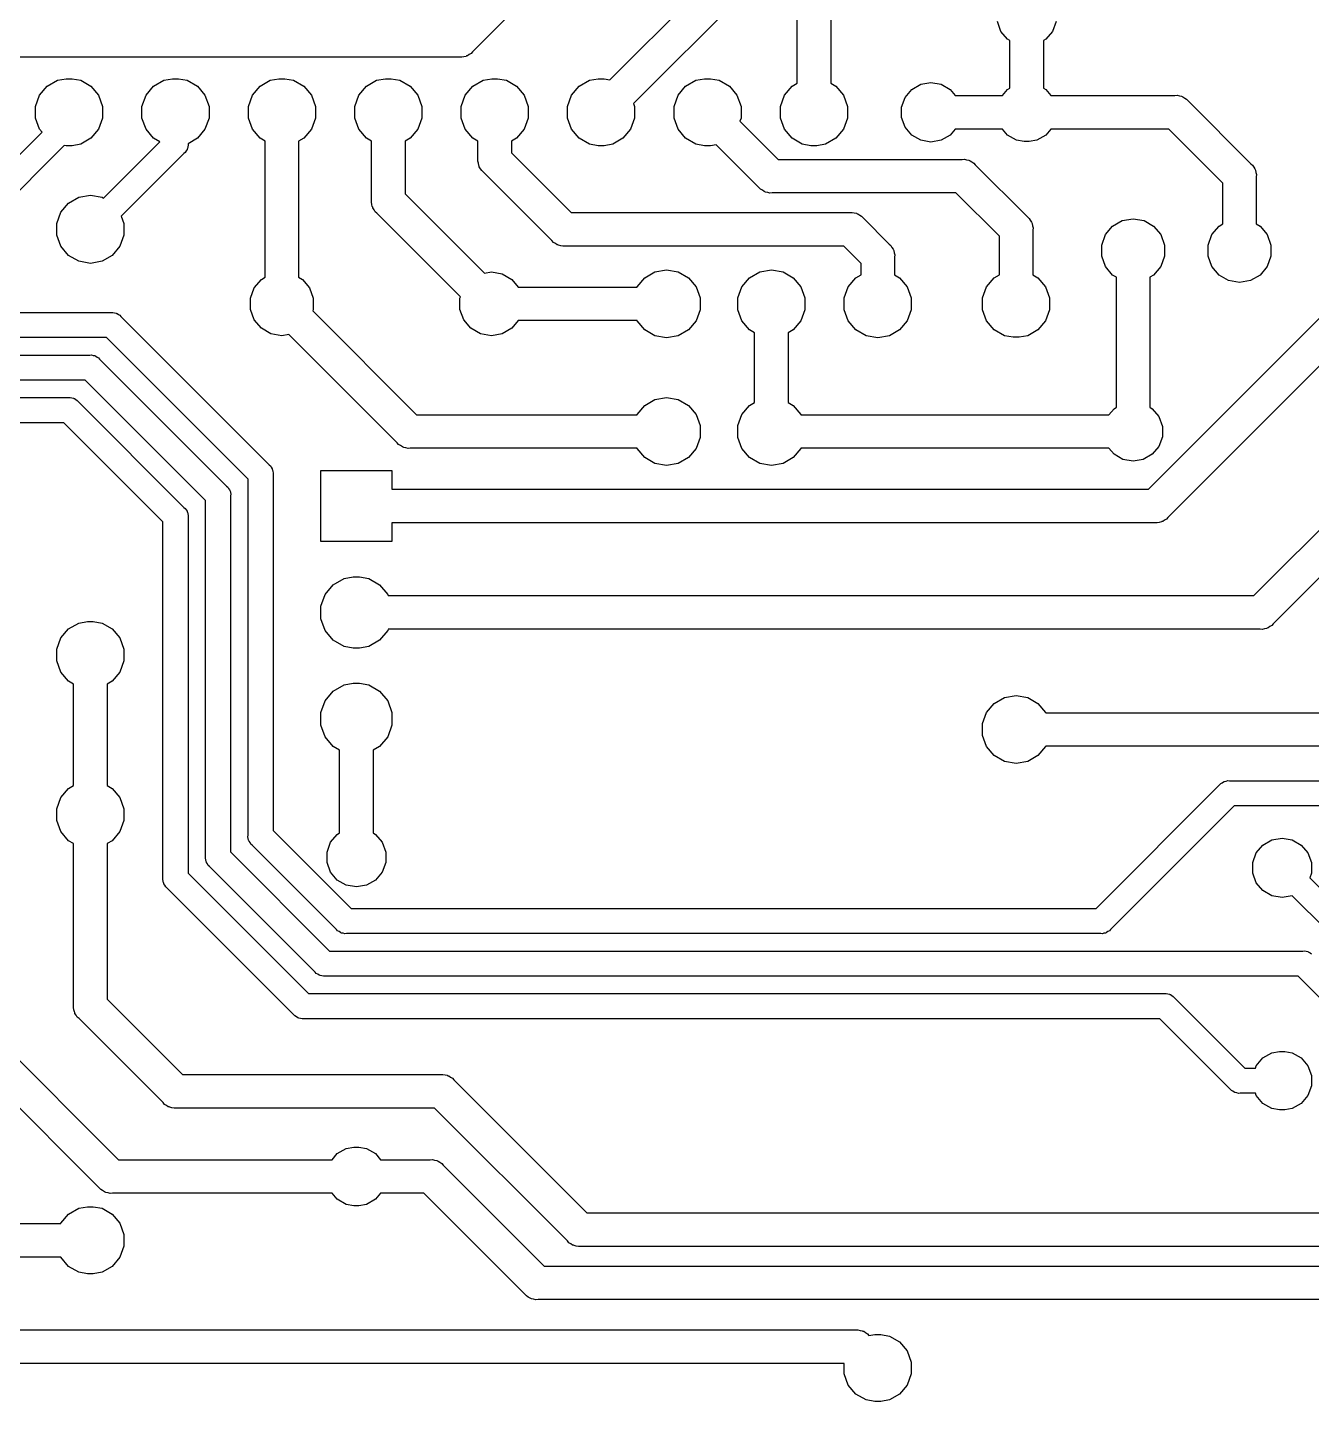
# Model space of a CAD drawing. Extents: x 19.4 to 110.4, y -83.9 to -17.4.
# Drawn here: x 59.97 to 90.62, y -83.86 to -51.06 of the extents above; entities that cross this region are included whole.
import ezdxf

# ---------------------------------------------------------------- set-up
doc = ezdxf.new("R2010")
doc.units = 0
doc.header["$MEASUREMENT"] = 0
doc.layers.add('BLACK', color=7, linetype='CONTINUOUS')

msp = doc.modelspace()

# ---------------------------------------------------------------- linework, layer by layer
at = {"layer": 'BLACK', "linetype": 'CONTINUOUS'}
for p, q in [((73.8697, -52.3106), (80.834, -45.3463)), ((81.2192, -46.0925), (74.4351, -52.8766)), ((75.7076, -46.5241), (70.5912, -51.6405)), ((78.34, -52.3932), (78.34, -50.5635)), ((79.14, -50.7117), (79.14, -52.3932)), ((83.2044, -51.1554), (83.12, -50.9234)), ((83.3631, -51.3445), (83.2044, -51.1554)), ((84.4356, -51.1554), (84.2769, -51.3445)), ((84.52, -50.9234), (84.4356, -51.1554)), ((83.42, -51.3774), (83.3631, -51.3445)), ((83.42, -52.5086), (83.42, -51.3774)), ((84.2769, -51.3445), (84.22, -51.3774)), ((84.22, -51.3774), (84.22, -52.5086)), ((70.2785, -51.77), (41.7597, -51.77)), ((70.3314, -51.7746), (70.2785, -51.77)), ((70.3826, -51.7609), (70.3314, -51.7746)), ((70.4349, -51.7517), (70.3826, -51.7609)), ((70.4504, -51.7427), (70.4349, -51.7517)), ((70.4677, -51.7381), (70.4504, -51.7427)), ((70.5111, -51.7077), (70.4677, -51.7381)), ((70.5571, -51.6811), (70.5111, -51.7077)), ((70.5912, -51.6405), (70.5571, -51.6811)), ((60.2565, -52.6798), (60.4378, -52.4637)), ((60.4378, -52.4637), (60.6822, -52.3226)), ((60.6822, -52.3226), (60.89, -52.286)), ((60.89, -52.286), (61.03, -52.286)), ((61.03, -52.286), (61.2378, -52.3226)), ((61.2378, -52.3226), (61.4822, -52.4637)), ((61.4822, -52.4637), (61.6635, -52.6798)), ((62.7965, -52.6798), (62.9778, -52.4637)), ((62.9778, -52.4637), (63.2222, -52.3226)), ((63.2222, -52.3226), (63.43, -52.286)), ((63.43, -52.286), (63.57, -52.286)), ((63.57, -52.286), (63.7778, -52.3226)), ((63.7778, -52.3226), (64.0222, -52.4637)), ((64.0222, -52.4637), (64.2035, -52.6798)), ((65.3365, -52.6798), (65.5178, -52.4637)), ((65.5178, -52.4637), (65.7622, -52.3226)), ((65.7622, -52.3226), (65.97, -52.286)), ((65.97, -52.286), (66.11, -52.286)), ((66.11, -52.286), (66.3178, -52.3226)), ((66.3178, -52.3226), (66.5622, -52.4637)), ((66.5622, -52.4637), (66.7435, -52.6798)), ((67.8765, -52.6798), (68.0578, -52.4637)), ((68.0578, -52.4637), (68.3022, -52.3226)), ((68.3022, -52.3226), (68.51, -52.286)), ((68.51, -52.286), (68.65, -52.286)), ((68.65, -52.286), (68.8578, -52.3226)), ((68.8578, -52.3226), (69.1022, -52.4637)), ((69.1022, -52.4637), (69.2835, -52.6798)), ((70.4165, -52.6798), (70.5978, -52.4637)), ((70.5978, -52.4637), (70.8422, -52.3226)), ((70.8422, -52.3226), (71.05, -52.286)), ((71.05, -52.286), (71.19, -52.286)), ((71.19, -52.286), (71.3978, -52.3226)), ((71.3978, -52.3226), (71.6422, -52.4637)), ((71.6422, -52.4637), (71.8235, -52.6798)), ((72.9565, -52.6798), (73.1378, -52.4637)), ((73.1378, -52.4637), (73.3822, -52.3226)), ((73.3822, -52.3226), (73.59, -52.286)), ((73.59, -52.286), (73.73, -52.286)), ((73.73, -52.286), (73.8697, -52.3106)), ((75.4965, -52.6798), (75.6778, -52.4637)), ((75.6778, -52.4637), (75.9222, -52.3226)), ((75.9222, -52.3226), (76.13, -52.286)), ((76.13, -52.286), (76.27, -52.286)), ((76.27, -52.286), (76.4778, -52.3226)), ((76.4778, -52.3226), (76.7222, -52.4637)), ((76.7222, -52.4637), (76.9035, -52.6798)), ((78.0365, -52.6798), (78.2178, -52.4637)), ((78.2178, -52.4637), (78.34, -52.3932)), ((79.14, -52.3932), (79.2622, -52.4637)), ((79.2622, -52.4637), (79.4435, -52.6798)), ((81.0771, -52.5415), (81.2909, -52.4181)), ((81.2909, -52.4181), (81.534, -52.3752)), ((81.534, -52.3752), (81.7771, -52.4181)), ((81.7771, -52.4181), (81.9909, -52.5415)), ((60.16, -52.9449), (60.2565, -52.6798)), ((61.6635, -52.6798), (61.76, -52.9449)), ((62.7, -52.9449), (62.7965, -52.6798)), ((64.2035, -52.6798), (64.3, -52.9449)), ((65.24, -52.9449), (65.3365, -52.6798)), ((66.7435, -52.6798), (66.84, -52.9449)), ((67.78, -52.9449), (67.8765, -52.6798)), ((69.2835, -52.6798), (69.38, -52.9449)), ((70.32, -52.9449), (70.4165, -52.6798)), ((71.8235, -52.6798), (71.92, -52.9449)), ((72.86, -52.9449), (72.9565, -52.6798)), ((75.4, -52.9449), (75.4965, -52.6798)), ((76.9035, -52.6798), (77, -52.9449)), ((77.94, -52.9449), (78.0365, -52.6798)), ((79.4435, -52.6798), (79.54, -52.9449)), ((80.834, -52.9626), (80.9184, -52.7306)), ((80.9184, -52.7306), (81.0771, -52.5415)), ((81.9909, -52.5415), (82.1121, -52.686)), ((82.1121, -52.686), (83.2419, -52.686)), ((83.2419, -52.686), (83.3631, -52.5415)), ((83.3631, -52.5415), (83.42, -52.5086)), ((84.22, -52.5086), (84.2769, -52.5415)), ((84.2769, -52.5415), (84.3981, -52.686)), ((84.3981, -52.686), (87.3585, -52.686)), ((87.3585, -52.686), (87.4114, -52.6814)), ((87.4114, -52.6814), (87.4626, -52.6951)), ((87.4626, -52.6951), (87.5149, -52.7043)), ((87.5149, -52.7043), (87.5304, -52.7133)), ((87.5304, -52.7133), (87.5477, -52.7179)), ((87.5477, -52.7179), (87.5911, -52.7483)), ((87.5911, -52.7483), (87.6371, -52.7749)), ((87.6371, -52.7749), (87.6712, -52.8155)), ((60.16, -53.2271), (60.16, -52.9449)), ((61.76, -52.9449), (61.76, -53.2271)), ((62.7, -53.2271), (62.7, -52.9449)), ((64.3, -52.9449), (64.3, -53.2271)), ((65.24, -53.2271), (65.24, -52.9449)), ((66.84, -52.9449), (66.84, -53.2271)), ((67.78, -53.2271), (67.78, -52.9449)), ((69.38, -52.9449), (69.38, -53.2271)), ((70.32, -53.2271), (70.32, -52.9449)), ((71.92, -52.9449), (71.92, -53.2271)), ((72.86, -53.2271), (72.86, -52.9449)), ((74.4351, -52.8766), (74.46, -52.9449)), ((74.46, -52.9449), (74.46, -53.2271)), ((75.4, -53.2271), (75.4, -52.9449)), ((77, -52.9449), (77, -53.2271)), ((77.94, -53.2271), (77.94, -52.9449)), ((79.54, -52.9449), (79.54, -53.2271)), ((80.834, -53.2094), (80.834, -52.9626)), ((87.6712, -52.8155), (89.1705, -54.3148)), ((60.2565, -53.4922), (60.16, -53.2271)), ((61.76, -53.2271), (61.6635, -53.4922)), ((62.7965, -53.4922), (62.7, -53.2271)), ((64.3, -53.2271), (64.2035, -53.4922)), ((65.3365, -53.4922), (65.24, -53.2271)), ((66.84, -53.2271), (66.7435, -53.4922)), ((67.8765, -53.4922), (67.78, -53.2271)), ((69.38, -53.2271), (69.2835, -53.4922)), ((70.4165, -53.4922), (70.32, -53.2271)), ((71.92, -53.2271), (71.8235, -53.4922)), ((72.9565, -53.4922), (72.86, -53.2271)), ((74.46, -53.2271), (74.3635, -53.4922)), ((75.4965, -53.4922), (75.4, -53.2271)), ((77, -53.2271), (76.9751, -53.2954)), ((76.9751, -53.2954), (77.8897, -54.21)), ((78.0365, -53.4922), (77.94, -53.2271)), ((79.54, -53.2271), (79.4435, -53.4922)), ((80.9184, -53.4414), (80.834, -53.2094)), ((81.0771, -53.6305), (80.9184, -53.4414)), ((58.7367, -55.1391), (60.3145, -53.5613)), ((60.3145, -53.5613), (60.2565, -53.4922)), ((61.4822, -53.7083), (61.2378, -53.8494)), ((61.6635, -53.4922), (61.4822, -53.7083)), ((62.9778, -53.7083), (62.7965, -53.4922)), ((63.1285, -53.7953), (62.9778, -53.7083)), ((64.0222, -53.7083), (63.8001, -53.8365)), ((64.2035, -53.4922), (64.0222, -53.7083)), ((65.5178, -53.7083), (65.3365, -53.4922)), ((65.64, -53.7788), (65.5178, -53.7083)), ((65.64, -57.0229), (65.64, -53.7788)), ((66.5622, -53.7083), (66.44, -53.7788)), ((66.44, -53.7788), (66.44, -57.0229)), ((66.7435, -53.4922), (66.5622, -53.7083)), ((68.0578, -53.7083), (67.8765, -53.4922)), ((68.18, -53.7788), (68.0578, -53.7083)), ((68.18, -55.1805), (68.18, -53.7788)), ((69.1022, -53.7083), (68.98, -53.7788)), ((68.98, -53.7788), (68.98, -55.0323)), ((69.2835, -53.4922), (69.1022, -53.7083)), ((70.5978, -53.7083), (70.4165, -53.4922)), ((70.72, -53.7788), (70.5978, -53.7083)), ((70.72, -54.1999), (70.72, -53.7788)), ((71.6422, -53.7083), (71.52, -53.7788)), ((71.52, -53.7788), (71.52, -54.0517)), ((71.8235, -53.4922), (71.6422, -53.7083)), ((73.1378, -53.7083), (72.9565, -53.4922)), ((73.3822, -53.8494), (73.1378, -53.7083)), ((74.1822, -53.7083), (73.9378, -53.8494)), ((74.3635, -53.4922), (74.1822, -53.7083)), ((75.6778, -53.7083), (75.4965, -53.4922)), ((75.9222, -53.8494), (75.6778, -53.7083)), ((78.2178, -53.7083), (78.0365, -53.4922)), ((78.4622, -53.8494), (78.2178, -53.7083)), ((79.2622, -53.7083), (79.0178, -53.8494)), ((79.4435, -53.4922), (79.2622, -53.7083)), ((81.2909, -53.7539), (81.0771, -53.6305)), ((81.534, -53.7968), (81.2909, -53.7539)), ((81.7771, -53.7539), (81.534, -53.7968)), ((81.9909, -53.6305), (81.7771, -53.7539)), ((82.1121, -53.486), (81.9909, -53.6305)), ((83.2419, -53.486), (82.1121, -53.486)), ((83.3631, -53.6305), (83.2419, -53.486)), ((83.5769, -53.7539), (83.3631, -53.6305)), ((83.7588, -53.786), (83.5769, -53.7539)), ((84.0631, -53.7539), (83.8812, -53.786)), ((84.2769, -53.6305), (84.0631, -53.7539)), ((84.3981, -53.486), (84.2769, -53.6305)), ((87.2103, -53.486), (84.3981, -53.486)), ((88.5, -54.7757), (87.2103, -53.486)), ((60.846, -53.8782), (59.1574, -55.5669)), ((60.89, -53.886), (60.846, -53.8782)), ((61.03, -53.886), (60.89, -53.886)), ((61.2378, -53.8494), (61.03, -53.886)), ((61.7847, -55.1391), (63.1285, -53.7953)), ((63.7029, -54.0694), (62.2054, -55.5669)), ((63.7334, -54.0438), (63.7029, -54.0694)), ((63.7533, -54.0093), (63.7334, -54.0438)), ((63.7761, -53.9767), (63.7533, -54.0093)), ((63.7796, -53.9638), (63.7761, -53.9767)), ((63.7863, -53.9522), (63.7796, -53.9638)), ((63.7932, -53.913), (63.7863, -53.9522)), ((63.8035, -53.8746), (63.7932, -53.913)), ((63.8001, -53.8365), (63.8035, -53.8746)), ((71.52, -54.0517), (72.9483, -55.48)), ((73.59, -53.886), (73.3822, -53.8494)), ((73.73, -53.886), (73.59, -53.886)), ((73.9378, -53.8494), (73.73, -53.886)), ((76.13, -53.886), (75.9222, -53.8494)), ((76.27, -53.886), (76.13, -53.886)), ((76.4097, -53.8614), (76.27, -53.886)), ((77.4288, -54.8805), (76.4097, -53.8614)), ((78.67, -53.886), (78.4622, -53.8494)), ((78.81, -53.886), (78.67, -53.886)), ((79.0178, -53.8494), (78.81, -53.886)), ((83.8812, -53.786), (83.7588, -53.786)), ((70.7154, -54.2528), (70.72, -54.1999)), ((70.7291, -54.304), (70.7154, -54.2528)), ((70.7383, -54.3563), (70.7291, -54.304)), ((70.7473, -54.3718), (70.7383, -54.3563)), ((70.7519, -54.389), (70.7473, -54.3718)), ((70.7823, -54.4325), (70.7519, -54.389)), ((70.8089, -54.4785), (70.7823, -54.4325)), ((77.8897, -54.21), (82.2785, -54.21)), ((82.2785, -54.21), (82.3314, -54.2054)), ((82.3314, -54.2054), (82.3826, -54.2191)), ((82.3826, -54.2191), (82.4349, -54.2283)), ((82.4349, -54.2283), (82.4504, -54.2373)), ((82.4504, -54.2373), (82.4677, -54.2419)), ((82.4677, -54.2419), (82.5111, -54.2723)), ((82.5111, -54.2723), (82.5571, -54.2989)), ((82.5571, -54.2989), (82.5912, -54.3395)), ((82.5912, -54.3395), (83.8365, -55.5848)), ((89.1705, -54.3148), (89.2111, -54.3489)), ((89.2111, -54.3489), (89.2377, -54.3949)), ((89.2377, -54.3949), (89.2681, -54.4383)), ((89.2681, -54.4383), (89.2727, -54.4556)), ((70.8495, -54.5126), (70.8089, -54.4785)), ((72.4874, -56.1505), (70.8495, -54.5126)), ((89.2727, -54.4556), (89.2817, -54.4711)), ((89.2817, -54.4711), (89.2909, -54.5234)), ((89.2909, -54.5234), (89.3046, -54.5746)), ((89.3046, -54.5746), (89.3, -54.6274)), ((89.3, -54.6274), (89.3, -55.7529)), ((61.1902, -55.1166), (61.468, -55.0677)), ((61.468, -55.0677), (61.7458, -55.1166)), ((68.98, -55.0323), (70.8735, -56.9258)), ((77.4629, -54.9211), (77.4288, -54.8805)), ((77.5089, -54.9477), (77.4629, -54.9211)), ((77.5523, -54.9781), (77.5089, -54.9477)), ((77.5696, -54.9827), (77.5523, -54.9781)), ((77.5851, -54.9917), (77.5696, -54.9827)), ((77.6374, -55.0009), (77.5851, -54.9917)), ((77.6886, -55.0146), (77.6374, -55.0009)), ((77.7414, -55.01), (77.6886, -55.0146)), ((82.1303, -55.01), (77.7414, -55.01)), ((83.166, -56.0457), (82.1303, -55.01)), ((88.5, -55.7529), (88.5, -54.7757)), ((60.7645, -55.4738), (60.9458, -55.2577)), ((60.9458, -55.2577), (61.1902, -55.1166)), ((61.7458, -55.1166), (61.7847, -55.1391)), ((68.1754, -55.2334), (68.18, -55.1805)), ((68.1891, -55.2847), (68.1754, -55.2334)), ((68.1983, -55.3369), (68.1891, -55.2847)), ((68.2073, -55.3524), (68.1983, -55.3369)), ((68.2119, -55.3697), (68.2073, -55.3524)), ((68.2423, -55.4131), (68.2119, -55.3697)), ((68.2689, -55.4591), (68.2423, -55.4131)), ((60.668, -55.7389), (60.7645, -55.4738)), ((60.668, -56.0211), (60.668, -55.7389)), ((62.2054, -55.5669), (62.268, -55.7389)), ((62.268, -55.7389), (62.268, -56.0211)), ((68.3095, -55.4932), (68.2689, -55.4591)), ((70.3039, -57.4876), (68.3095, -55.4932)), ((72.9483, -55.48), (79.5999, -55.48)), ((79.5999, -55.48), (79.6528, -55.4754)), ((79.6528, -55.4754), (79.704, -55.4891)), ((79.704, -55.4891), (79.7563, -55.4983)), ((79.7563, -55.4983), (79.7718, -55.5073)), ((79.7718, -55.5073), (79.789, -55.5119)), ((79.789, -55.5119), (79.8325, -55.5423)), ((79.8325, -55.5423), (79.8785, -55.5689)), ((79.8785, -55.5689), (79.9126, -55.6095)), ((79.9126, -55.6095), (80.5345, -56.2314)), ((83.8365, -55.5848), (83.8771, -55.6189)), ((83.8771, -55.6189), (83.9037, -55.6649)), ((83.9037, -55.6649), (83.9341, -55.7083)), ((83.9341, -55.7083), (83.9387, -55.7256)), ((83.9387, -55.7256), (83.9477, -55.7411)), ((83.9477, -55.7411), (83.9569, -55.7933)), ((85.8705, -55.8046), (86.0995, -55.6724)), ((86.0995, -55.6724), (86.36, -55.6264)), ((86.36, -55.6264), (86.6205, -55.6724)), ((86.6205, -55.6724), (86.8495, -55.8046)), ((60.7645, -56.2862), (60.668, -56.0211)), ((62.268, -56.0211), (62.1715, -56.2862)), ((83.166, -56.9652), (83.166, -56.0457)), ((83.9569, -55.7933), (83.9706, -55.8446)), ((83.9706, -55.8446), (83.966, -55.8975)), ((83.966, -55.8975), (83.966, -56.9652)), ((85.61, -56.2558), (85.7005, -56.0072)), ((85.7005, -56.0072), (85.8705, -55.8046)), ((86.8495, -55.8046), (87.0195, -56.0072)), ((87.0195, -56.0072), (87.11, -56.2558)), ((88.15, -56.2558), (88.2405, -56.0072)), ((88.2405, -56.0072), (88.4105, -55.8046)), ((88.4105, -55.8046), (88.5, -55.7529)), ((89.3, -55.7529), (89.3895, -55.8046)), ((89.3895, -55.8046), (89.5595, -56.0072)), ((89.5595, -56.0072), (89.65, -56.2558)), ((60.9458, -56.5023), (60.7645, -56.2862)), ((62.1715, -56.2862), (61.9902, -56.5023)), ((72.5215, -56.1911), (72.4874, -56.1505)), ((72.5675, -56.2177), (72.5215, -56.1911)), ((72.611, -56.2481), (72.5675, -56.2177)), ((72.6282, -56.2527), (72.611, -56.2481)), ((72.6437, -56.2617), (72.6282, -56.2527)), ((72.696, -56.2709), (72.6437, -56.2617)), ((72.7472, -56.2846), (72.696, -56.2709)), ((72.8001, -56.28), (72.7472, -56.2846)), ((79.4517, -56.28), (72.8001, -56.28)), ((79.864, -56.6923), (79.4517, -56.28)), ((80.5345, -56.2314), (80.5751, -56.2655)), ((80.5751, -56.2655), (80.6017, -56.3115)), ((80.6017, -56.3115), (80.6321, -56.355)), ((80.6321, -56.355), (80.6367, -56.3722)), ((80.6367, -56.3722), (80.6457, -56.3877)), ((80.6457, -56.3877), (80.6549, -56.44)), ((85.61, -56.5202), (85.61, -56.2558)), ((87.11, -56.2558), (87.11, -56.5202)), ((88.15, -56.5202), (88.15, -56.2558)), ((89.65, -56.2558), (89.65, -56.5202)), ((61.1902, -56.6434), (60.9458, -56.5023)), ((61.468, -56.6923), (61.1902, -56.6434)), ((61.7458, -56.6434), (61.468, -56.6923)), ((61.9902, -56.5023), (61.7458, -56.6434)), ((79.864, -56.9652), (79.864, -56.6923)), ((80.6549, -56.44), (80.6686, -56.4912)), ((80.6686, -56.4912), (80.664, -56.5441)), ((80.664, -56.5441), (80.664, -56.9652)), ((85.7005, -56.7688), (85.61, -56.5202)), ((87.11, -56.5202), (87.0195, -56.7688)), ((88.2405, -56.7688), (88.15, -56.5202)), ((89.65, -56.5202), (89.5595, -56.7688)), ((65.5505, -57.0746), (65.64, -57.0229)), ((66.44, -57.0229), (66.5295, -57.0746)), ((70.8735, -56.9258), (71.04, -56.8964)), ((71.04, -56.8964), (71.3005, -56.9424)), ((71.3005, -56.9424), (71.5295, -57.0746)), ((74.5205, -57.2518), (74.7018, -57.0357)), ((74.7018, -57.0357), (74.9462, -56.8946)), ((74.9462, -56.8946), (75.224, -56.8457)), ((75.224, -56.8457), (75.5018, -56.8946)), ((75.5018, -56.8946), (75.7462, -57.0357)), ((75.7462, -57.0357), (75.9275, -57.2518)), ((77.0205, -57.2518), (77.2018, -57.0357)), ((77.2018, -57.0357), (77.4462, -56.8946)), ((77.4462, -56.8946), (77.724, -56.8457)), ((77.724, -56.8457), (78.0018, -56.8946)), ((78.0018, -56.8946), (78.2462, -57.0357)), ((78.2462, -57.0357), (78.4275, -57.2518)), ((79.5605, -57.2518), (79.7418, -57.0357)), ((79.7418, -57.0357), (79.864, -56.9652)), ((80.664, -56.9652), (80.7862, -57.0357)), ((80.7862, -57.0357), (80.9675, -57.2518)), ((82.8625, -57.2518), (83.0438, -57.0357)), ((83.0438, -57.0357), (83.166, -56.9652)), ((83.966, -56.9652), (84.0882, -57.0357)), ((84.0882, -57.0357), (84.2695, -57.2518)), ((85.8705, -56.9714), (85.7005, -56.7688)), ((85.96, -57.0231), (85.8705, -56.9714)), ((85.96, -60.1286), (85.96, -57.0231)), ((86.8495, -56.9714), (86.76, -57.0231)), ((86.76, -57.0231), (86.76, -60.1286)), ((87.0195, -56.7688), (86.8495, -56.9714)), ((88.4105, -56.9714), (88.2405, -56.7688)), ((88.6395, -57.1036), (88.4105, -56.9714)), ((89.3895, -56.9714), (89.1605, -57.1036)), ((89.5595, -56.7688), (89.3895, -56.9714)), ((65.29, -57.5258), (65.3805, -57.2772)), ((65.3805, -57.2772), (65.5505, -57.0746)), ((66.5295, -57.0746), (66.6995, -57.2772)), ((66.6995, -57.2772), (66.79, -57.5258)), ((71.5295, -57.0746), (71.6834, -57.258)), ((71.6834, -57.258), (74.5182, -57.258)), ((74.5182, -57.258), (74.5205, -57.2518)), ((75.9275, -57.2518), (76.024, -57.5169)), ((76.924, -57.5169), (77.0205, -57.2518)), ((78.4275, -57.2518), (78.524, -57.5169)), ((79.464, -57.5169), (79.5605, -57.2518)), ((80.9675, -57.2518), (81.064, -57.5169)), ((82.766, -57.5169), (82.8625, -57.2518)), ((84.2695, -57.2518), (84.366, -57.5169)), ((88.9, -57.1496), (88.6395, -57.1036)), ((89.1605, -57.1036), (88.9, -57.1496)), ((65.29, -57.7902), (65.29, -57.5258)), ((66.79, -57.5258), (66.79, -57.7902)), ((70.29, -57.5258), (70.3039, -57.4876)), ((70.29, -57.7902), (70.29, -57.5258)), ((76.024, -57.5169), (76.024, -57.7991)), ((76.924, -57.7991), (76.924, -57.5169)), ((78.524, -57.5169), (78.524, -57.7991)), ((79.464, -57.7991), (79.464, -57.5169)), ((81.064, -57.5169), (81.064, -57.7991)), ((82.766, -57.7991), (82.766, -57.5169)), ((84.366, -57.5169), (84.366, -57.7991)), ((56.1123, -57.866), (61.9629, -57.866)), ((61.9629, -57.866), (62.0025, -57.8625)), ((62.0025, -57.8625), (62.041, -57.8728)), ((62.041, -57.8728), (62.0802, -57.8797)), ((62.0802, -57.8797), (62.0918, -57.8864)), ((62.0918, -57.8864), (62.1047, -57.8899)), ((62.1047, -57.8899), (62.1373, -57.9127)), ((62.1373, -57.9127), (62.1718, -57.9326)), ((62.1718, -57.9326), (62.1974, -57.9631)), ((62.1974, -57.9631), (65.7349, -61.5006)), ((65.3805, -58.0388), (65.29, -57.7902)), ((65.5505, -58.2414), (65.3805, -58.0388)), ((66.79, -57.7902), (66.7761, -57.8284)), ((66.7761, -57.8284), (69.2537, -60.306)), ((70.3805, -58.0388), (70.29, -57.7902)), ((70.5505, -58.2414), (70.3805, -58.0388)), ((76.024, -57.7991), (75.9275, -58.0642)), ((77.0205, -58.0642), (76.924, -57.7991)), ((78.524, -57.7991), (78.4275, -58.0642)), ((79.5605, -58.0642), (79.464, -57.7991)), ((81.064, -57.7991), (80.9675, -58.0642)), ((82.8625, -58.0642), (82.766, -57.7991)), ((84.366, -57.7991), (84.2695, -58.0642)), ((86.7283, -62.084), (91.04, -57.7723)), ((65.7795, -58.3736), (65.5505, -58.2414)), ((66.04, -58.4196), (65.7795, -58.3736)), ((70.7795, -58.3736), (70.5505, -58.2414)), ((71.04, -58.4196), (70.7795, -58.3736)), ((71.3005, -58.3736), (71.04, -58.4196)), ((71.5295, -58.2414), (71.3005, -58.3736)), ((71.6834, -58.058), (71.5295, -58.2414)), ((74.5182, -58.058), (71.6834, -58.058)), ((74.5205, -58.0642), (74.5182, -58.058)), ((74.7018, -58.2803), (74.5205, -58.0642)), ((74.9462, -58.4214), (74.7018, -58.2803)), ((75.7462, -58.2803), (75.5018, -58.4214)), ((75.9275, -58.0642), (75.7462, -58.2803)), ((77.2018, -58.2803), (77.0205, -58.0642)), ((77.324, -58.3508), (77.2018, -58.2803)), ((77.324, -60.0132), (77.324, -58.3508)), ((78.2462, -58.2803), (78.124, -58.3508)), ((78.124, -58.3508), (78.124, -60.0132)), ((78.4275, -58.0642), (78.2462, -58.2803)), ((79.7418, -58.2803), (79.5605, -58.0642)), ((79.9862, -58.4214), (79.7418, -58.2803)), ((80.7862, -58.2803), (80.5418, -58.4214)), ((80.9675, -58.0642), (80.7862, -58.2803)), ((83.0438, -58.2803), (82.8625, -58.0642)), ((83.2882, -58.4214), (83.0438, -58.2803)), ((84.0882, -58.2803), (83.8438, -58.4214)), ((84.2695, -58.0642), (84.0882, -58.2803)), ((91.7105, -58.2332), (87.1892, -62.7545)), ((61.8517, -58.466), (56.0011, -58.466)), ((65.232, -61.8463), (61.8517, -58.466)), ((66.2065, -58.3902), (66.04, -58.4196)), ((68.7928, -60.9765), (66.2065, -58.3902)), ((75.224, -58.4703), (74.9462, -58.4214)), ((75.5018, -58.4214), (75.224, -58.4703)), ((80.264, -58.4703), (79.9862, -58.4214)), ((80.5418, -58.4214), (80.264, -58.4703)), ((83.496, -58.458), (83.2882, -58.4214)), ((83.636, -58.458), (83.496, -58.458)), ((83.8438, -58.4214), (83.636, -58.458)), ((55.7503, -58.882), (61.4549, -58.882)), ((61.4549, -58.882), (61.4945, -58.8785)), ((61.4945, -58.8785), (61.533, -58.8888)), ((61.533, -58.8888), (61.5722, -58.8957)), ((61.5722, -58.8957), (61.5838, -58.9024)), ((61.5838, -58.9024), (61.5967, -58.9059)), ((61.5967, -58.9059), (61.6293, -58.9287)), ((61.6293, -58.9287), (61.6638, -58.9486)), ((61.6638, -58.9486), (61.6894, -58.9791)), ((61.6894, -58.9791), (64.7189, -62.0086)), ((61.3437, -59.482), (55.6391, -59.482)), ((64.216, -62.3543), (61.3437, -59.482)), ((54.2263, -59.898), (60.9469, -59.898)), ((60.9469, -59.898), (60.9865, -59.8945)), ((60.9865, -59.8945), (61.025, -59.9048)), ((61.025, -59.9048), (61.0642, -59.9117)), ((61.0642, -59.9117), (61.0758, -59.9184)), ((61.0758, -59.9184), (61.0887, -59.9219)), ((61.0887, -59.9219), (61.1213, -59.9447)), ((61.1213, -59.9447), (61.1558, -59.9646)), ((61.1558, -59.9646), (61.1814, -59.9951)), ((61.1814, -59.9951), (63.7029, -62.5166)), ((74.7018, -60.0837), (74.9462, -59.9426)), ((74.9462, -59.9426), (75.224, -59.8937)), ((75.224, -59.8937), (75.5018, -59.9426)), ((75.5018, -59.9426), (75.7462, -60.0837)), ((77.2018, -60.0837), (77.324, -60.0132)), ((78.124, -60.0132), (78.2462, -60.0837)), ((69.2537, -60.306), (74.5182, -60.306)), ((74.5182, -60.306), (74.5205, -60.2998)), ((74.5205, -60.2998), (74.7018, -60.0837)), ((75.7462, -60.0837), (75.9275, -60.2998)), ((75.9275, -60.2998), (76.024, -60.5649)), ((76.924, -60.5649), (77.0205, -60.2998)), ((77.0205, -60.2998), (77.2018, -60.0837)), ((78.2462, -60.0837), (78.4275, -60.2998)), ((78.4275, -60.2998), (78.4298, -60.306)), ((78.4298, -60.306), (85.7819, -60.306)), ((85.7819, -60.306), (85.9031, -60.1615)), ((85.9031, -60.1615), (85.96, -60.1286)), ((86.76, -60.1286), (86.8169, -60.1615)), ((86.8169, -60.1615), (86.9756, -60.3506)), ((60.8357, -60.498), (54.1151, -60.498)), ((63.2, -62.8623), (60.8357, -60.498)), ((76.024, -60.5649), (76.024, -60.8471)), ((76.924, -60.8471), (76.924, -60.5649)), ((86.9756, -60.3506), (87.06, -60.5826)), ((87.06, -60.5826), (87.06, -60.8294)), ((68.8269, -61.0171), (68.7928, -60.9765)), ((76.024, -60.8471), (75.9275, -61.1122)), ((77.0205, -61.1122), (76.924, -60.8471)), ((87.06, -60.8294), (86.9756, -61.0614)), ((89.2423, -64.624), (92.9509, -60.9154)), ((68.8729, -61.0437), (68.8269, -61.0171)), ((68.9163, -61.0741), (68.8729, -61.0437)), ((68.9336, -61.0787), (68.9163, -61.0741)), ((68.9491, -61.0877), (68.9336, -61.0787)), ((69.0013, -61.0969), (68.9491, -61.0877)), ((69.0526, -61.1106), (69.0013, -61.0969)), ((69.1055, -61.106), (69.0526, -61.1106)), ((74.5182, -61.106), (69.1055, -61.106)), ((74.5205, -61.1122), (74.5182, -61.106)), ((74.7018, -61.3283), (74.5205, -61.1122)), ((75.9275, -61.1122), (75.7462, -61.3283)), ((77.2018, -61.3283), (77.0205, -61.1122)), ((78.4275, -61.1122), (78.2462, -61.3283)), ((78.4298, -61.106), (78.4275, -61.1122)), ((85.7819, -61.106), (78.4298, -61.106)), ((85.9031, -61.2505), (85.7819, -61.106)), ((86.1169, -61.3739), (85.9031, -61.2505)), ((86.8169, -61.2505), (86.6031, -61.3739)), ((86.9756, -61.0614), (86.8169, -61.2505)), ((65.7349, -61.5006), (65.7654, -61.5262)), ((65.7654, -61.5262), (65.7853, -61.5607)), ((65.7853, -61.5607), (65.8081, -61.5933)), ((65.8081, -61.5933), (65.8116, -61.6062)), ((65.8116, -61.6062), (65.8183, -61.6178)), ((65.8183, -61.6178), (65.8252, -61.657)), ((66.968, -63.334), (66.968, -61.634)), ((66.968, -61.634), (68.668, -61.634)), ((68.668, -61.634), (68.668, -62.084)), ((74.9462, -61.4694), (74.7018, -61.3283)), ((75.224, -61.5183), (74.9462, -61.4694)), ((75.5018, -61.4694), (75.224, -61.5183)), ((75.7462, -61.3283), (75.5018, -61.4694)), ((77.4462, -61.4694), (77.2018, -61.3283)), ((77.724, -61.5183), (77.4462, -61.4694)), ((78.0018, -61.4694), (77.724, -61.5183)), ((78.2462, -61.3283), (78.0018, -61.4694)), ((86.36, -61.4168), (86.1169, -61.3739)), ((86.6031, -61.3739), (86.36, -61.4168)), ((93.5163, -61.4814), (89.7032, -65.2945)), ((65.232, -70.3429), (65.232, -61.8463)), ((65.8252, -61.657), (65.8355, -61.6954)), ((65.8355, -61.6954), (65.832, -61.7351)), ((65.832, -61.7351), (65.832, -70.2317)), ((64.7189, -62.0086), (64.7494, -62.0342)), ((64.7494, -62.0342), (64.7693, -62.0687)), ((64.7693, -62.0687), (64.7921, -62.1013)), ((64.7921, -62.1013), (64.7956, -62.1142)), ((64.7956, -62.1142), (64.8023, -62.1258)), ((64.8023, -62.1258), (64.8092, -62.165)), ((64.8092, -62.165), (64.8195, -62.2034)), ((64.8195, -62.2034), (64.816, -62.2431)), ((64.816, -62.2431), (64.816, -70.7417)), ((68.668, -62.084), (86.7283, -62.084)), ((63.7029, -62.5166), (63.7334, -62.5422)), ((63.7334, -62.5422), (63.7533, -62.5767)), ((63.7533, -62.5767), (63.7761, -62.6093)), ((63.7761, -62.6093), (63.7796, -62.6222)), ((63.7796, -62.6222), (63.7863, -62.6338)), ((63.7863, -62.6338), (63.7932, -62.673)), ((64.216, -70.8529), (64.216, -62.3543)), ((63.2, -71.3609), (63.2, -62.8623)), ((63.7932, -62.673), (63.8035, -62.7114)), ((63.8035, -62.7114), (63.8, -62.7511)), ((63.8, -62.7511), (63.8, -71.2497)), ((86.8765, -62.884), (68.668, -62.884)), ((68.668, -62.884), (68.668, -63.334)), ((86.9294, -62.8886), (86.8765, -62.884)), ((86.9806, -62.8749), (86.9294, -62.8886)), ((87.0329, -62.8657), (86.9806, -62.8749)), ((87.0484, -62.8567), (87.0329, -62.8657)), ((87.0657, -62.8521), (87.0484, -62.8567)), ((87.1091, -62.8217), (87.0657, -62.8521)), ((87.1551, -62.7951), (87.1091, -62.8217)), ((87.1892, -62.7545), (87.1551, -62.7951)), ((68.668, -63.334), (66.968, -63.334)), ((67.2632, -64.3628), (67.5228, -64.2129)), ((67.5228, -64.2129), (67.7436, -64.174)), ((67.7436, -64.174), (67.8924, -64.174)), ((67.8924, -64.174), (68.1132, -64.2129)), ((68.1132, -64.2129), (68.3728, -64.3628)), ((66.968, -64.8741), (67.0705, -64.5924)), ((67.0705, -64.5924), (67.2632, -64.3628)), ((68.3728, -64.3628), (68.5655, -64.5924)), ((68.5655, -64.5924), (68.577, -64.624)), ((66.968, -65.1739), (66.968, -64.8741)), ((68.577, -64.624), (89.2423, -64.624)), ((61.1902, -65.2766), (61.398, -65.24)), ((61.398, -65.24), (61.538, -65.24)), ((61.538, -65.24), (61.7458, -65.2766)), ((67.0705, -65.4556), (66.968, -65.1739)), ((60.7645, -65.6338), (60.9458, -65.4177)), ((60.9458, -65.4177), (61.1902, -65.2766)), ((61.7458, -65.2766), (61.9902, -65.4177)), ((61.9902, -65.4177), (62.1715, -65.6338)), ((67.2632, -65.6852), (67.0705, -65.4556)), ((68.5655, -65.4556), (68.3728, -65.6852)), ((68.577, -65.424), (68.5655, -65.4556)), ((89.3905, -65.424), (68.577, -65.424)), ((89.4434, -65.4286), (89.3905, -65.424)), ((89.4946, -65.4149), (89.4434, -65.4286)), ((89.5469, -65.4057), (89.4946, -65.4149)), ((89.5624, -65.3967), (89.5469, -65.4057)), ((89.5797, -65.3921), (89.5624, -65.3967)), ((89.6231, -65.3617), (89.5797, -65.3921)), ((89.6691, -65.3351), (89.6231, -65.3617)), ((89.7032, -65.2945), (89.6691, -65.3351)), ((60.668, -65.8989), (60.7645, -65.6338)), ((60.668, -66.1811), (60.668, -65.8989)), ((62.1715, -65.6338), (62.268, -65.8989)), ((62.268, -65.8989), (62.268, -66.1811)), ((67.5228, -65.8351), (67.2632, -65.6852)), ((67.7436, -65.874), (67.5228, -65.8351)), ((67.8924, -65.874), (67.7436, -65.874)), ((68.1132, -65.8351), (67.8924, -65.874)), ((68.3728, -65.6852), (68.1132, -65.8351)), ((60.7645, -66.4462), (60.668, -66.1811)), ((62.268, -66.1811), (62.1715, -66.4462)), ((60.9458, -66.6623), (60.7645, -66.4462)), ((62.1715, -66.4462), (61.9902, -66.6623)), ((61.068, -66.7328), (60.9458, -66.6623)), ((61.068, -69.1572), (61.068, -66.7328)), ((61.9902, -66.6623), (61.868, -66.7328)), ((61.868, -66.7328), (61.868, -69.1572)), ((67.2632, -66.9028), (67.5228, -66.7529)), ((67.5228, -66.7529), (67.7436, -66.714)), ((67.7436, -66.714), (67.8924, -66.714)), ((67.8924, -66.714), (68.1132, -66.7529)), ((68.1132, -66.7529), (68.3728, -66.9028)), ((66.968, -67.4141), (67.0705, -67.1324)), ((67.0705, -67.1324), (67.2632, -66.9028)), ((68.3728, -66.9028), (68.5655, -67.1324)), ((68.5655, -67.1324), (68.668, -67.4141)), ((82.8625, -67.4118), (83.0438, -67.1957)), ((83.0438, -67.1957), (83.2882, -67.0546)), ((83.2882, -67.0546), (83.566, -67.0057)), ((83.566, -67.0057), (83.8438, -67.0546)), ((83.8438, -67.0546), (84.0882, -67.1957)), ((84.0882, -67.1957), (84.2695, -67.4118)), ((66.968, -67.7139), (66.968, -67.4141)), ((68.668, -67.4141), (68.668, -67.7139)), ((82.766, -67.6769), (82.8625, -67.4118)), ((84.2695, -67.4118), (84.2718, -67.418)), ((84.2718, -67.418), (99.0425, -67.418)), ((67.0705, -67.9956), (66.968, -67.7139)), ((68.668, -67.7139), (68.5655, -67.9956)), ((82.766, -67.9591), (82.766, -67.6769)), ((67.2632, -68.2252), (67.0705, -67.9956)), ((68.5655, -67.9956), (68.3728, -68.2252)), ((82.8625, -68.2242), (82.766, -67.9591)), ((67.418, -68.3146), (67.2632, -68.2252)), ((67.418, -70.2886), (67.418, -68.3146)), ((68.3728, -68.2252), (68.218, -68.3146)), ((68.218, -68.3146), (68.218, -70.2886)), ((83.0438, -68.4403), (82.8625, -68.2242)), ((83.2882, -68.5814), (83.0438, -68.4403)), ((84.0882, -68.4403), (83.8438, -68.5814)), ((84.2695, -68.2242), (84.0882, -68.4403)), ((84.2718, -68.218), (84.2695, -68.2242)), ((98.8943, -68.218), (84.2718, -68.218)), ((83.566, -68.6303), (83.2882, -68.5814)), ((83.8438, -68.5814), (83.566, -68.6303)), ((60.9458, -69.2277), (61.068, -69.1572)), ((61.868, -69.1572), (61.9902, -69.2277)), ((85.4737, -72.09), (88.4246, -69.1391)), ((88.4246, -69.1391), (88.4502, -69.1086)), ((88.4502, -69.1086), (88.4847, -69.0887)), ((88.4847, -69.0887), (88.5173, -69.0659)), ((88.5173, -69.0659), (88.5302, -69.0624)), ((88.5302, -69.0624), (88.5418, -69.0557)), ((88.5418, -69.0557), (88.581, -69.0488)), ((88.581, -69.0488), (88.6194, -69.0385)), ((88.6194, -69.0385), (88.6591, -69.042)), ((88.6591, -69.042), (97.0149, -69.042)), ((60.668, -69.7089), (60.7645, -69.4438)), ((60.7645, -69.4438), (60.9458, -69.2277)), ((61.9902, -69.2277), (62.1715, -69.4438)), ((62.1715, -69.4438), (62.268, -69.7089)), ((60.668, -69.9911), (60.668, -69.7089)), ((62.268, -69.7089), (62.268, -69.9911)), ((88.7703, -69.642), (85.8194, -72.5929)), ((96.9037, -69.642), (88.7703, -69.642)), ((60.7645, -70.2562), (60.668, -69.9911)), ((62.268, -69.9911), (62.1715, -70.2562)), ((60.9458, -70.4723), (60.7645, -70.2562)), ((61.068, -70.5428), (60.9458, -70.4723)), ((61.9902, -70.4723), (61.868, -70.5428)), ((62.1715, -70.2562), (61.9902, -70.4723)), ((65.2285, -70.3826), (65.232, -70.3429)), ((65.2388, -70.421), (65.2285, -70.3826)), ((65.2457, -70.4602), (65.2388, -70.421)), ((65.2524, -70.4718), (65.2457, -70.4602)), ((65.2559, -70.4847), (65.2524, -70.4718)), ((65.2787, -70.5173), (65.2559, -70.4847)), ((65.832, -70.2317), (67.6903, -72.09)), ((67.2024, -70.5106), (67.3611, -70.3215)), ((67.3611, -70.3215), (67.418, -70.2886)), ((68.218, -70.2886), (68.2749, -70.3215)), ((68.2749, -70.3215), (68.4336, -70.5106)), ((89.4591, -70.5755), (89.6729, -70.4521)), ((89.6729, -70.4521), (89.916, -70.4092)), ((89.916, -70.4092), (90.1591, -70.4521)), ((90.1591, -70.4521), (90.3729, -70.5755)), ((61.068, -74.4045), (61.068, -70.5428)), ((61.868, -70.5428), (61.868, -74.2563)), ((64.816, -70.7417), (67.1803, -73.106)), ((65.2986, -70.5518), (65.2787, -70.5173)), ((65.3291, -70.5774), (65.2986, -70.5518)), ((67.3446, -72.5929), (65.3291, -70.5774)), ((67.118, -70.7426), (67.2024, -70.5106)), ((67.118, -70.9894), (67.118, -70.7426)), ((68.4336, -70.5106), (68.518, -70.7426)), ((68.518, -70.7426), (68.518, -70.9894)), ((89.216, -70.9966), (89.3004, -70.7646)), ((89.3004, -70.7646), (89.4591, -70.5755)), ((90.3729, -70.5755), (90.5316, -70.7646)), ((90.5316, -70.7646), (90.616, -70.9966)), ((64.2125, -70.8925), (64.216, -70.8529)), ((64.2228, -70.931), (64.2125, -70.8925)), ((64.2297, -70.9702), (64.2228, -70.931)), ((64.2364, -70.9818), (64.2297, -70.9702)), ((64.2399, -70.9947), (64.2364, -70.9818)), ((64.2627, -71.0273), (64.2399, -70.9947)), ((64.2826, -71.0618), (64.2627, -71.0273)), ((64.3131, -71.0874), (64.2826, -71.0618)), ((66.8346, -73.6089), (64.3131, -71.0874)), ((67.2024, -71.2214), (67.118, -70.9894)), ((68.518, -70.9894), (68.4336, -71.2214)), ((89.216, -71.2434), (89.216, -70.9966)), ((90.616, -70.9966), (90.616, -71.2434)), ((63.1965, -71.4005), (63.2, -71.3609)), ((63.2068, -71.439), (63.1965, -71.4005)), ((63.2137, -71.4782), (63.2068, -71.439)), ((63.2204, -71.4898), (63.2137, -71.4782)), ((63.2239, -71.5027), (63.2204, -71.4898)), ((63.8, -71.2497), (66.6723, -74.122)), ((67.3611, -71.4105), (67.2024, -71.2214)), ((67.5749, -71.5339), (67.3611, -71.4105)), ((68.2749, -71.4105), (68.0611, -71.5339)), ((68.4336, -71.2214), (68.2749, -71.4105)), ((89.3004, -71.4754), (89.216, -71.2434)), ((89.4591, -71.6645), (89.3004, -71.4754)), ((90.616, -71.2434), (90.5754, -71.3551)), ((90.5754, -71.3551), (91.3103, -72.09)), ((63.2467, -71.5353), (63.2239, -71.5027)), ((63.2666, -71.5698), (63.2467, -71.5353)), ((63.2971, -71.5954), (63.2666, -71.5698)), ((66.3266, -74.6249), (63.2971, -71.5954)), ((67.818, -71.5768), (67.5749, -71.5339)), ((68.0611, -71.5339), (67.818, -71.5768)), ((89.6729, -71.7879), (89.4591, -71.6645)), ((89.916, -71.8308), (89.6729, -71.7879)), ((90.1591, -71.7879), (89.916, -71.8308)), ((90.1595, -71.7877), (90.1591, -71.7879)), ((90.9646, -72.5929), (90.1595, -71.7877)), ((67.6903, -72.09), (85.4737, -72.09)), ((67.3702, -72.6234), (67.3446, -72.5929)), ((67.4047, -72.6433), (67.3702, -72.6234)), ((67.4373, -72.6661), (67.4047, -72.6433)), ((67.4502, -72.6696), (67.4373, -72.6661)), ((67.4618, -72.6763), (67.4502, -72.6696)), ((67.501, -72.6832), (67.4618, -72.6763)), ((67.5394, -72.6935), (67.501, -72.6832)), ((67.5791, -72.69), (67.5394, -72.6935)), ((85.5849, -72.69), (67.5791, -72.69)), ((85.6245, -72.6935), (85.5849, -72.69)), ((85.663, -72.6832), (85.6245, -72.6935)), ((85.7022, -72.6763), (85.663, -72.6832)), ((85.7138, -72.6696), (85.7022, -72.6763)), ((85.7267, -72.6661), (85.7138, -72.6696)), ((85.7593, -72.6433), (85.7267, -72.6661)), ((85.7938, -72.6234), (85.7593, -72.6433)), ((85.8194, -72.5929), (85.7938, -72.6234)), ((67.1803, -73.106), (90.4109, -73.106)), ((90.4109, -73.106), (90.4505, -73.1025)), ((90.4505, -73.1025), (90.489, -73.1128)), ((90.489, -73.1128), (90.5282, -73.1197)), ((90.5282, -73.1197), (90.5398, -73.1264)), ((90.5398, -73.1264), (90.5527, -73.1299)), ((90.5527, -73.1299), (90.5853, -73.1527)), ((90.5853, -73.1527), (90.6198, -73.1726)), ((66.8602, -73.6394), (66.8346, -73.6089)), ((66.8947, -73.6593), (66.8602, -73.6394)), ((66.9273, -73.6821), (66.8947, -73.6593)), ((66.9402, -73.6856), (66.9273, -73.6821)), ((66.9518, -73.6923), (66.9402, -73.6856)), ((66.991, -73.6992), (66.9518, -73.6923)), ((67.0294, -73.7095), (66.991, -73.6992)), ((67.0691, -73.706), (67.0294, -73.7095)), ((90.2997, -73.706), (67.0691, -73.706)), ((90.9646, -74.3709), (90.2997, -73.706)), ((61.0634, -74.4574), (61.068, -74.4045)), ((61.868, -74.2563), (63.6657, -76.054)), ((66.6723, -74.122), (87.1089, -74.122)), ((87.1089, -74.122), (87.1486, -74.1185)), ((87.1486, -74.1185), (87.187, -74.1288)), ((87.187, -74.1288), (87.2262, -74.1357)), ((87.2262, -74.1357), (87.2378, -74.1424)), ((87.2378, -74.1424), (87.2507, -74.1459)), ((87.2507, -74.1459), (87.2833, -74.1687)), ((87.2833, -74.1687), (87.3178, -74.1886)), ((87.3178, -74.1886), (87.3434, -74.2191)), ((87.3434, -74.2191), (89.0243, -75.9)), ((58.82, -74.7643), (62.1417, -78.086)), ((61.0771, -74.5087), (61.0634, -74.4574)), ((61.0863, -74.5609), (61.0771, -74.5087)), ((61.0953, -74.5764), (61.0863, -74.5609)), ((61.0999, -74.5937), (61.0953, -74.5764)), ((61.1303, -74.6371), (61.0999, -74.5937)), ((61.1569, -74.6831), (61.1303, -74.6371)), ((61.1975, -74.7172), (61.1569, -74.6831)), ((63.2048, -76.7245), (61.1975, -74.7172)), ((66.3522, -74.6554), (66.3266, -74.6249)), ((66.3867, -74.6753), (66.3522, -74.6554)), ((66.4193, -74.6981), (66.3867, -74.6753)), ((66.4322, -74.7016), (66.4193, -74.6981)), ((66.4438, -74.7083), (66.4322, -74.7016)), ((66.483, -74.7152), (66.4438, -74.7083)), ((66.5214, -74.7255), (66.483, -74.7152)), ((66.5611, -74.722), (66.5214, -74.7255)), ((86.9977, -74.722), (66.5611, -74.722)), ((88.6786, -76.4029), (86.9977, -74.722)), ((61.6808, -78.7565), (58.1619, -75.2376)), ((89.3004, -75.8446), (89.4591, -75.6555)), ((89.4591, -75.6555), (89.6729, -75.5321)), ((89.6729, -75.5321), (89.8548, -75.5)), ((89.8548, -75.5), (89.9772, -75.5)), ((89.9772, -75.5), (90.1591, -75.5321)), ((90.1591, -75.5321), (90.3729, -75.6555)), ((90.3729, -75.6555), (90.5316, -75.8446)), ((63.6657, -76.054), (69.8325, -76.054)), ((69.8325, -76.054), (69.8854, -76.0494)), ((69.8854, -76.0494), (69.9366, -76.0631)), ((69.9366, -76.0631), (69.9889, -76.0723)), ((69.9889, -76.0723), (70.0044, -76.0813)), ((70.0044, -76.0813), (70.0217, -76.0859)), ((89.0243, -75.9), (89.2803, -75.9)), ((89.2803, -75.9), (89.3004, -75.8446)), ((90.5316, -75.8446), (90.616, -76.0766)), ((90.616, -76.0766), (90.616, -76.3234)), ((70.0217, -76.0859), (70.0651, -76.1163)), ((70.0651, -76.1163), (70.1111, -76.1429)), ((70.1111, -76.1429), (70.1452, -76.1835)), ((70.1452, -76.1835), (73.3177, -79.356)), ((88.7042, -76.4334), (88.6786, -76.4029)), ((90.616, -76.3234), (90.5316, -76.5554)), ((63.2389, -76.7651), (63.2048, -76.7245)), ((88.7387, -76.4533), (88.7042, -76.4334)), ((88.7713, -76.4761), (88.7387, -76.4533)), ((88.7842, -76.4796), (88.7713, -76.4761)), ((88.7958, -76.4863), (88.7842, -76.4796)), ((88.835, -76.4932), (88.7958, -76.4863)), ((88.8734, -76.5035), (88.835, -76.4932)), ((88.9131, -76.5), (88.8734, -76.5035)), ((89.2803, -76.5), (88.9131, -76.5)), ((89.3004, -76.5554), (89.2803, -76.5)), ((89.4591, -76.7445), (89.3004, -76.5554)), ((90.5316, -76.5554), (90.3729, -76.7445)), ((63.2849, -76.7917), (63.2389, -76.7651)), ((63.3283, -76.8221), (63.2849, -76.7917)), ((63.3456, -76.8267), (63.3283, -76.8221)), ((63.3611, -76.8357), (63.3456, -76.8267)), ((63.4133, -76.8449), (63.3611, -76.8357)), ((63.4646, -76.8586), (63.4133, -76.8449)), ((63.5175, -76.854), (63.4646, -76.8586)), ((69.6843, -76.854), (63.5175, -76.854)), ((72.8568, -80.0265), (69.6843, -76.854)), ((89.6729, -76.8679), (89.4591, -76.7445)), ((89.8548, -76.9), (89.6729, -76.8679)), ((89.9772, -76.9), (89.8548, -76.9)), ((90.1591, -76.8679), (89.9772, -76.9)), ((90.3729, -76.7445), (90.1591, -76.8679)), ((67.2399, -78.086), (67.3611, -77.9415)), ((67.3611, -77.9415), (67.5749, -77.8181)), ((67.5749, -77.8181), (67.7568, -77.786)), ((67.7568, -77.786), (67.8792, -77.786)), ((67.8792, -77.786), (68.0611, -77.8181)), ((68.0611, -77.8181), (68.2749, -77.9415)), ((68.2749, -77.9415), (68.3961, -78.086)), ((62.1417, -78.086), (67.2399, -78.086)), ((68.3961, -78.086), (69.5785, -78.086)), ((69.5785, -78.086), (69.6314, -78.0814)), ((69.6314, -78.0814), (69.6826, -78.0951)), ((69.6826, -78.0951), (69.7349, -78.1043)), ((69.7349, -78.1043), (69.7504, -78.1133)), ((69.7504, -78.1133), (69.7677, -78.1179)), ((69.7677, -78.1179), (69.8111, -78.1483)), ((69.8111, -78.1483), (69.8571, -78.1749)), ((69.8571, -78.1749), (69.8912, -78.2155)), ((69.8912, -78.2155), (72.3017, -80.626)), ((61.7149, -78.7971), (61.6808, -78.7565)), ((61.7609, -78.8237), (61.7149, -78.7971)), ((61.8043, -78.8541), (61.7609, -78.8237)), ((61.8216, -78.8587), (61.8043, -78.8541)), ((61.8371, -78.8677), (61.8216, -78.8587)), ((61.8894, -78.8769), (61.8371, -78.8677)), ((61.9406, -78.8906), (61.8894, -78.8769)), ((61.9934, -78.886), (61.9406, -78.8906)), ((67.2399, -78.886), (61.9934, -78.886)), ((67.3611, -79.0305), (67.2399, -78.886)), ((67.5749, -79.1539), (67.3611, -79.0305)), ((68.2749, -79.0305), (68.0611, -79.1539)), ((68.3961, -78.886), (68.2749, -79.0305)), ((69.4303, -78.886), (68.3961, -78.886)), ((71.8408, -81.2965), (69.4303, -78.886)), ((60.9458, -79.3877), (61.1902, -79.2466)), ((61.1902, -79.2466), (61.398, -79.21)), ((61.398, -79.21), (61.538, -79.21)), ((61.538, -79.21), (61.7458, -79.2466)), ((61.7458, -79.2466), (61.9902, -79.3877)), ((67.7568, -79.186), (67.5749, -79.1539)), ((67.8792, -79.186), (67.7568, -79.186)), ((68.0611, -79.1539), (67.8792, -79.186)), ((73.3177, -79.356), (101.688, -79.356)), ((54.0603, -79.61), (60.7622, -79.61)), ((60.7622, -79.61), (60.7645, -79.6038)), ((60.7645, -79.6038), (60.9458, -79.3877)), ((61.9902, -79.3877), (62.1715, -79.6038)), ((62.1715, -79.6038), (62.268, -79.8689)), ((62.268, -79.8689), (62.268, -80.1511)), ((62.268, -80.1511), (62.1715, -80.4162)), ((72.8909, -80.0671), (72.8568, -80.0265)), ((72.9369, -80.0937), (72.8909, -80.0671)), ((72.9803, -80.1241), (72.9369, -80.0937)), ((72.9976, -80.1287), (72.9803, -80.1241)), ((73.0131, -80.1377), (72.9976, -80.1287)), ((73.0653, -80.1469), (73.0131, -80.1377)), ((73.1166, -80.1606), (73.0653, -80.1469)), ((73.1695, -80.156), (73.1166, -80.1606)), ((101.837, -80.156), (73.1695, -80.156)), ((60.7622, -80.41), (54.1442, -80.41)), ((60.7645, -80.4162), (60.7622, -80.41)), ((60.9458, -80.6323), (60.7645, -80.4162)), ((61.1902, -80.7734), (60.9458, -80.6323)), ((61.9902, -80.6323), (61.7458, -80.7734)), ((62.1715, -80.4162), (61.9902, -80.6323)), ((72.3017, -80.626), (104.228, -80.626)), ((61.398, -80.81), (61.1902, -80.7734)), ((61.538, -80.81), (61.398, -80.81)), ((61.7458, -80.7734), (61.538, -80.81)), ((71.8749, -81.3371), (71.8408, -81.2965)), ((71.9209, -81.3637), (71.8749, -81.3371)), ((71.9643, -81.3941), (71.9209, -81.3637)), ((71.9816, -81.3987), (71.9643, -81.3941)), ((71.9971, -81.4077), (71.9816, -81.3987)), ((72.0494, -81.4169), (71.9971, -81.4077)), ((72.1006, -81.4306), (72.0494, -81.4169)), ((72.1534, -81.426), (72.1006, -81.4306)), ((104.377, -81.426), (72.1534, -81.426)), ((39.5678, -82.15), (79.7385, -82.15)), ((79.7385, -82.15), (79.7914, -82.1454)), ((79.7914, -82.1454), (79.8426, -82.1591)), ((79.8426, -82.1591), (79.8949, -82.1683)), ((79.8949, -82.1683), (79.9104, -82.1773)), ((79.9104, -82.1773), (79.9277, -82.1819)), ((79.9277, -82.1819), (79.9711, -82.2123)), ((79.9711, -82.2123), (80.0171, -82.2389)), ((80.0171, -82.2389), (80.0512, -82.2795)), ((80.0512, -82.2795), (80.0543, -82.2826)), ((80.0543, -82.2826), (80.194, -82.258)), ((80.194, -82.258), (80.334, -82.258)), ((80.334, -82.258), (80.5418, -82.2946)), ((80.5418, -82.2946), (80.7862, -82.4357)), ((80.7862, -82.4357), (80.9675, -82.6518)), ((79.464, -82.95), (39.5678, -82.95)), ((79.464, -83.1991), (79.464, -82.95)), ((80.9675, -82.6518), (81.064, -82.9169)), ((81.064, -82.9169), (81.064, -83.1991)), ((79.5605, -83.4642), (79.464, -83.1991)), ((81.064, -83.1991), (80.9675, -83.4642)), ((79.7418, -83.6803), (79.5605, -83.4642)), ((80.9675, -83.4642), (80.7862, -83.6803)), ((79.9862, -83.8214), (79.7418, -83.6803)), ((80.194, -83.858), (79.9862, -83.8214)), ((80.334, -83.858), (80.194, -83.858)), ((80.5418, -83.8214), (80.334, -83.858)), ((80.7862, -83.6803), (80.5418, -83.8214))]:
    msp.add_line(p, q, dxfattribs=at)

doc.saveas('drawing.dxf')
